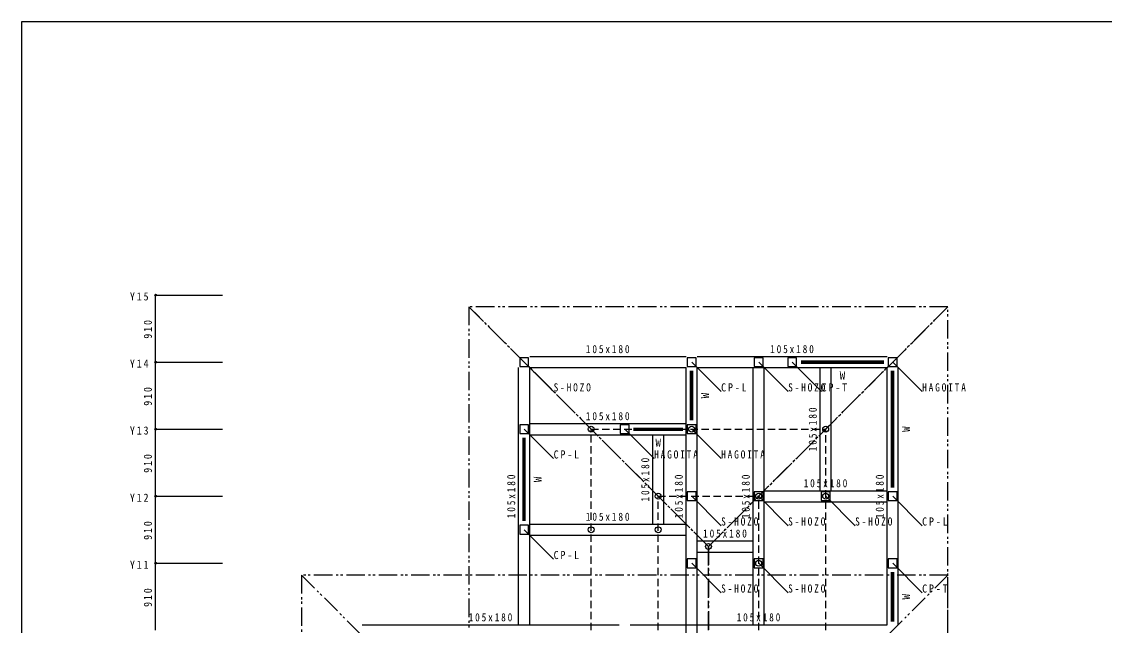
# Model space of a CAD drawing. Units: millimetres at full size, sheet at 1:50. Extents: x -14850 to 14850, y -10500 to 10500.
# Drawn here: x -14850 to -146, y 2308 to 10500 of the extents above; entities that cross this region are included whole.
import ezdxf
from ezdxf.enums import TextEntityAlignment as Align

# ---------------------------------------------------------------- set-up
doc = ezdxf.new("R2010")
doc.units = ezdxf.units.MM
doc.header["$LTSCALE"] = 50
doc.header["$PDMODE"] = 32
doc.header["$PDSIZE"] = 25
doc.linetypes.add('DASHED2', pattern=[3, 2, -1])
doc.linetypes.add('DOUBLE_CHAIN1', pattern=[8.8, 5, -1, 0.6, -0.6, 0.6, -1])
for name, color, linetype in [('1-0_HASIRA-1', 7, 'Continuous'), ('1-1_HARI-1', 7, 'Continuous'), ('1-2_EWALL-1', 3, 'Continuous'), ('1-4_TUKA-1', 3, 'Continuous'), ('1-5_MOYA-1', 3, 'DASHED2'), ('1-6_YANE-1', 3, 'DOUBLE_CHAIN1'), ('1-7_SHD-1', 4, 'Continuous'), ('1-8_ANCHOR-1', 3, 'Continuous'), ('1-A_AXIS', 7, 'Continuous'), ('1-D_PAPER-1', 4, 'Continuous'), ('2-1_HARI-2', 7, 'Continuous'), ('2-6_YANE-2', 3, 'DOUBLE_CHAIN1'), ('2-A_AXIS', 7, 'Continuous'), ('2-D_PAPER-2', 4, 'Continuous')]:
    doc.layers.add(name, color=color, linetype=linetype)
doc.styles.add('ＭＳ ゴシック', font='')
doc.styles.get('ＭＳ ゴシック').set_extended_font_data('MS Gothic')

msp = doc.modelspace()

# ---------------------------------------------------------------- linework, layer by layer
at = {"layer": '1-0_HASIRA-1'}
for points in [[(-8085, 5820), (-7965, 5820), (-7965, 5940), (-8085, 5940)], [(-5810, 5820), (-5690, 5820), (-5690, 5940), (-5810, 5940)], [(-4900, 5820), (-4780, 5820), (-4780, 5940), (-4900, 5940)], [(-4445, 5820), (-4325, 5820), (-4325, 5940), (-4445, 5940)], [(-3080, 5820), (-2960, 5820), (-2960, 5940), (-3080, 5940)], [(-8085, 4910), (-7965, 4910), (-7965, 5030), (-8085, 5030)], [(-6720, 4910), (-6600, 4910), (-6600, 5030), (-6720, 5030)], [(-5810, 4910), (-5690, 4910), (-5690, 5030), (-5810, 5030)], [(-5810, 4000), (-5690, 4000), (-5690, 4120), (-5810, 4120)], [(-4900, 4000), (-4780, 4000), (-4780, 4120), (-4900, 4120)], [(-3990, 4000), (-3870, 4000), (-3870, 4120), (-3990, 4120)], [(-3080, 4000), (-2960, 4000), (-2960, 4120), (-3080, 4120)], [(-8085, 3545), (-7965, 3545), (-7965, 3665), (-8085, 3665)], [(-5810, 3090), (-5690, 3090), (-5690, 3210), (-5810, 3210)], [(-4900, 3090), (-4780, 3090), (-4780, 3210), (-4900, 3210)], [(-3080, 3090), (-2960, 3090), (-2960, 3210), (-3080, 3210)]]:
    msp.add_lwpolyline(points, close=True, dxfattribs=at)
at = {"layer": '1-1_HARI-1'}
for p, q in [((-7950, 5955), (-5825, 5955)), ((-5675, 5955), (-3095, 5955)), ((-8100, 2315), (-8100, 5805)), ((-7950, 2315), (-7950, 5805)), ((-7950, 5805), (-5825, 5805)), ((-5825, 2165), (-5825, 5805)), ((-5675, 2165), (-5675, 5805)), ((-5675, 5805), (-3095, 5805)), ((-4915, 2315), (-4915, 5805)), ((-4765, 2315), (-4765, 5805)), ((-4005, 4135), (-4005, 5805)), ((-3855, 4135), (-3855, 5805)), ((-3095, 2315), (-3095, 5805)), ((-2945, 2315), (-2945, 5805)), ((-7950, 5045), (-5825, 5045)), ((-7950, 4895), (-5825, 4895)), ((-6280, 3680), (-6280, 4895)), ((-6130, 3680), (-6130, 4895)), ((-4765, 4135), (-3095, 4135)), ((-4765, 3985), (-3095, 3985)), ((-7950, 3680), (-5825, 3680)), ((-7950, 3530), (-5825, 3530)), ((-5675, 3452.5), (-4915, 3452.5)), ((-5675, 3302.5), (-4915, 3302.5)), ((-10225, 2315), (-6735, 2315)), ((-6585, 2315), (-3095, 2315))]:
    msp.add_line(p, q, dxfattribs=at)
at = {"layer": '1-2_EWALL-1'}
for p, q in [((-4265, 5895), (-3140, 5895)), ((-5765, 5090), (-5765, 5760)), ((-5750, 5090), (-5750, 5760)), ((-5735, 5090), (-5735, 5760)), ((-4265, 5880), (-3140, 5880)), ((-4265, 5865), (-3140, 5865)), ((-3035, 4180), (-3035, 5760)), ((-3020, 4180), (-3020, 5760)), ((-3005, 4180), (-3005, 5760)), ((-6540, 4985), (-5870, 4985)), ((-6540, 4970), (-5870, 4970)), ((-6540, 4955), (-5870, 4955)), ((-8040, 3725), (-8040, 4850)), ((-8025, 3725), (-8025, 4850)), ((-8010, 3725), (-8010, 4850)), ((-3035, 2360), (-3035, 3030)), ((-3020, 2360), (-3020, 3030)), ((-3005, 2360), (-3005, 3030))]:
    msp.add_line(p, q, dxfattribs=at)
at = {"layer": '1-4_TUKA-1'}
for centre in [(-7115, 4970), (-5750, 4970), (-3930, 4970), (-6205, 4060), (-4840, 4060), (-3930, 4060), (-7115, 3605), (-6205, 3605), (-5522.5, 3377.5), (-4840, 3150)]:
    msp.add_circle(centre, 40, dxfattribs=at)
at = {"layer": '1-5_MOYA-1'}
for p, q in [((-7115, 2240), (-7115, 4970)), ((-7115, 4970), (-3930, 4970)), ((-3930, 2240), (-3930, 4970)), ((-6205, 2240), (-6205, 4060)), ((-6205, 4060), (-4840, 4060)), ((-4840, 2240), (-4840, 4060)), ((-5522.5, 2240), (-5522.5, 3377.5))]:
    msp.add_line(p, q, dxfattribs=at)
at = {"layer": '1-6_YANE-1'}
for p, q in [((-8775, 6630), (-8775, 2240)), ((-8775, 6630), (-5522.5, 3377.5)), ((-2270, 6630), (-8775, 6630)), ((-5522.5, 3377.5), (-2270, 6630)), ((-2270, 2240), (-2270, 6630))]:
    msp.add_line(p, q, dxfattribs=at)
for points in [[(-2270, 6630), (-5522.5, 3377.5), (-8775, 6630)], [(-5522.5, 3377.5), (-5522.5, 2240), (-5522.5, 3377.5)]]:
    msp.add_lwpolyline(points, dxfattribs=at)
at = {"layer": '1-7_SHD-1'}
for p, q in [((-8025, 5880), (-7625, 5480)), ((-5750, 5880), (-5350, 5480)), ((-4840, 5880), (-4440, 5480)), ((-4385, 5880), (-3985, 5480)), ((-3020, 5880), (-2620, 5480)), ((-8025, 4970), (-7625, 4570)), ((-6660, 4970), (-6260, 4570)), ((-5750, 4970), (-5350, 4570)), ((-5750, 4060), (-5350, 3660)), ((-4840, 4060), (-4440, 3660)), ((-3930, 4060), (-3530, 3660)), ((-3020, 4060), (-2620, 3660)), ((-8025, 3605), (-7625, 3205)), ((-5750, 3150), (-5350, 2750)), ((-4840, 3150), (-4440, 2750)), ((-3020, 3150), (-2620, 2750))]:
    msp.add_line(p, q, dxfattribs=at)
at = {"layer": '1-8_ANCHOR-1'}
for p, q in [((-8025, 5880), (-7625, 5480)), ((-5750, 5880), (-5350, 5480)), ((-4840, 5880), (-4440, 5480)), ((-4385, 5880), (-3985, 5480)), ((-3020, 5880), (-2620, 5480)), ((-8025, 4970), (-7625, 4570)), ((-6660, 4970), (-6260, 4570)), ((-5750, 4970), (-5350, 4570)), ((-5750, 4060), (-5350, 3660)), ((-4840, 4060), (-4440, 3660)), ((-3930, 4060), (-3530, 3660)), ((-3020, 4060), (-2620, 3660)), ((-8025, 3605), (-7625, 3205)), ((-5750, 3150), (-5350, 2750)), ((-4840, 3150), (-4440, 2750)), ((-3020, 3150), (-2620, 2750))]:
    msp.add_line(p, q, dxfattribs=at)
at = {"layer": '1-A_AXIS', "color": 4}
for p, q in [((-13030, 6790), (-12120, 6790)), ((-13030, 5880), (-13030, 6790)), ((-13030, 5880), (-12120, 5880)), ((-13030, 4970), (-13030, 5880)), ((-13030, 4970), (-12120, 4970)), ((-13030, 4060), (-13030, 4970)), ((-13030, 4060), (-12120, 4060)), ((-13030, 3150), (-13030, 4060)), ((-13030, 3150), (-12120, 3150)), ((-13030, 2240), (-13030, 3150))]:
    msp.add_line(p, q, dxfattribs=at)
at = {"layer": '1-A_AXIS'}
for p in [(-13030, 6790), (-13030, 5880), (-13030, 4970), (-13030, 4060), (-13030, 3150)]:
    msp.add_point(p, dxfattribs=at)
at = {"layer": '1-D_PAPER-1'}
msp.add_lwpolyline([(-14850, -10500), (14850, -10500), (14850, 10500), (-14850, 10500)], close=True, dxfattribs=at)
at = {"layer": '2-1_HARI-2'}
for p, q in [((-10225, 2315), (-6735, 2315)), ((-6585, 2315), (-3095, 2315))]:
    msp.add_line(p, q, dxfattribs=at)
at = {"layer": '2-6_YANE-2'}
for p, q in [((-2270, 2990), (-11050, -5790)), ((-11050, 2990), (-11050, -5790)), ((-2270, 2990), (-11050, 2990))]:
    msp.add_line(p, q, dxfattribs=at)
msp.add_lwpolyline([(-11050, 2990), (-2270, -5790), (-2270, 2990)], dxfattribs=at)
at = {"layer": '2-A_AXIS', "color": 4}
for p, q in [((-13030, 6790), (-12120, 6790)), ((-13030, 5880), (-13030, 6790)), ((-13030, 5880), (-12120, 5880)), ((-13030, 4970), (-13030, 5880)), ((-13030, 4970), (-12120, 4970)), ((-13030, 4060), (-13030, 4970)), ((-13030, 4060), (-12120, 4060)), ((-13030, 3150), (-13030, 4060)), ((-13030, 3150), (-12120, 3150)), ((-13030, 2240), (-13030, 3150))]:
    msp.add_line(p, q, dxfattribs=at)
at = {"layer": '2-A_AXIS'}
for p in [(-13030, 6790), (-13030, 5880), (-13030, 4970), (-13030, 4060), (-13030, 3150)]:
    msp.add_point(p, dxfattribs=at)
at = {"layer": '2-D_PAPER-2'}
msp.add_lwpolyline([(-14850, -10500), (14850, -10500), (14850, 10500), (-14850, 10500)], close=True, dxfattribs=at)

# ---------------------------------------------------------------- texts
at = {"layer": '1-1_HARI-1', "char_height": 110, "attachment_point": 7, "style": 'ＭＳ ゴシック'}
for insert in [(-7187.5, 6000), (-4685, 6000), (-7187.5, 5090), (-4230, 4180), (-7187.5, 3725), (-5595, 3497.5), (-8780, 2360), (-5140, 2360)]:
    msp.add_mtext('\\T1.39;\\W0.85;105x180', dxfattribs=dict(at, insert=insert))
at = {"layer": '1-1_HARI-1', "char_height": 110, "attachment_point": 7, "rotation": 90, "style": 'ＭＳ ゴシック'}
for insert in [(-4050, 4670), (-6325, 3987.5), (-8145, 3760), (-5870, 3760), (-4960, 3760), (-3140, 3760)]:
    msp.add_mtext('\\T1.39;\\W0.85;105x180', dxfattribs=dict(at, insert=insert))
at = {"layer": '1-2_EWALL-1', "color": 7, "style": 'ＭＳ ゴシック'}
for p in [(-3740, 5610), (-6242.5, 4700)]:
    msp.add_text('W', height=110, dxfattribs=at).set_placement(p, align=Align.BOTTOM_LEFT)
for p in [(-5480, 5387.5), (-2750, 4932.5), (-7755, 4250), (-2750, 2657.5)]:
    msp.add_text('W', height=110, rotation=90, dxfattribs=at).set_placement(p, align=Align.BOTTOM_LEFT)
at = {"layer": '1-7_SHD-1', "color": 7, "char_height": 110, "attachment_point": 7, "style": 'ＭＳ ゴシック'}
for s, insert in [('\\T1.39;\\W0.85;S-HOZO', (-7625, 5480)), ('\\T1.38;\\W0.9;CP-L', (-5350, 5480)), ('\\T1.39;\\W0.85;S-HOZO', (-4440, 5480)), ('\\T1.38;\\W0.9;CP-T', (-3985, 5480)), ('\\T1.39;\\W0.85;HAGOITA', (-2620, 5480)), ('\\T1.38;\\W0.9;CP-L', (-7625, 4570)), ('\\T1.39;\\W0.85;HAGOITA', (-6260, 4570)), ('\\T1.39;\\W0.85;HAGOITA', (-5350, 4570)), ('\\T1.39;\\W0.85;S-HOZO', (-5350, 3660)), ('\\T1.39;\\W0.85;S-HOZO', (-4440, 3660)), ('\\T1.39;\\W0.85;S-HOZO', (-3530, 3660)), ('\\T1.38;\\W0.9;CP-L', (-2620, 3660)), ('\\T1.38;\\W0.9;CP-L', (-7625, 3205)), ('\\T1.39;\\W0.85;S-HOZO', (-5350, 2750)), ('\\T1.39;\\W0.85;S-HOZO', (-4440, 2750)), ('\\T1.38;\\W0.9;CP-T', (-2620, 2750))]:
    msp.add_mtext(s, dxfattribs=dict(at, insert=insert))
at = {"layer": '1-8_ANCHOR-1', "color": 7, "char_height": 110, "attachment_point": 7, "style": 'ＭＳ ゴシック'}
for s, insert in [('\\T1.39;\\W0.85;S-HOZO', (-7625, 5480)), ('\\T1.38;\\W0.9;CP-L', (-5350, 5480)), ('\\T1.39;\\W0.85;S-HOZO', (-4440, 5480)), ('\\T1.38;\\W0.9;CP-T', (-3985, 5480)), ('\\T1.39;\\W0.85;HAGOITA', (-2620, 5480)), ('\\T1.38;\\W0.9;CP-L', (-7625, 4570)), ('\\T1.39;\\W0.85;HAGOITA', (-6260, 4570)), ('\\T1.39;\\W0.85;HAGOITA', (-5350, 4570)), ('\\T1.39;\\W0.85;S-HOZO', (-5350, 3660)), ('\\T1.39;\\W0.85;S-HOZO', (-4440, 3660)), ('\\T1.39;\\W0.85;S-HOZO', (-3530, 3660)), ('\\T1.38;\\W0.9;CP-L', (-2620, 3660)), ('\\T1.38;\\W0.9;CP-L', (-7625, 3205)), ('\\T1.39;\\W0.85;S-HOZO', (-5350, 2750)), ('\\T1.39;\\W0.85;S-HOZO', (-4440, 2750)), ('\\T1.38;\\W0.9;CP-T', (-2620, 2750))]:
    msp.add_mtext(s, dxfattribs=dict(at, insert=insert))
at = {"layer": '1-A_AXIS', "char_height": 110, "attachment_point": 7, "style": 'ＭＳ ゴシック'}
for s, insert in [('\\T1.38;\\W0.9;Y15', (-13380, 6715)), ('\\T1.38;\\W0.9;Y14', (-13380, 5805)), ('\\T1.38;\\W0.9;Y13', (-13380, 4895)), ('\\T1.38;\\W0.9;Y12', (-13380, 3985)), ('\\T1.38;\\W0.9;Y11', (-13380, 3075))]:
    msp.add_mtext(s, dxfattribs=dict(at, insert=insert))
at = {"layer": '1-A_AXIS', "char_height": 110, "attachment_point": 7, "rotation": 90, "style": 'ＭＳ ゴシック'}
for insert in [(-13080, 6197.5), (-13080, 5287.5), (-13080, 4377.5), (-13080, 3467.5), (-13080, 2557.5)]:
    msp.add_mtext('\\T1.38;\\W0.9;910', dxfattribs=dict(at, insert=insert))
at = {"layer": '2-1_HARI-2', "char_height": 110, "attachment_point": 7, "style": 'ＭＳ ゴシック'}
for insert in [(-8780, 2360), (-5140, 2360)]:
    msp.add_mtext('\\T1.39;\\W0.85;105x180', dxfattribs=dict(at, insert=insert))
at = {"layer": '2-A_AXIS', "char_height": 110, "attachment_point": 7, "style": 'ＭＳ ゴシック'}
for s, insert in [('\\T1.38;\\W0.9;Y15', (-13380, 6715)), ('\\T1.38;\\W0.9;Y14', (-13380, 5805)), ('\\T1.38;\\W0.9;Y13', (-13380, 4895)), ('\\T1.38;\\W0.9;Y12', (-13380, 3985)), ('\\T1.38;\\W0.9;Y11', (-13380, 3075))]:
    msp.add_mtext(s, dxfattribs=dict(at, insert=insert))
at = {"layer": '2-A_AXIS', "char_height": 110, "attachment_point": 7, "rotation": 90, "style": 'ＭＳ ゴシック'}
for insert in [(-13080, 6197.5), (-13080, 5287.5), (-13080, 4377.5), (-13080, 3467.5), (-13080, 2557.5)]:
    msp.add_mtext('\\T1.38;\\W0.9;910', dxfattribs=dict(at, insert=insert))

doc.saveas('drawing.dxf')
